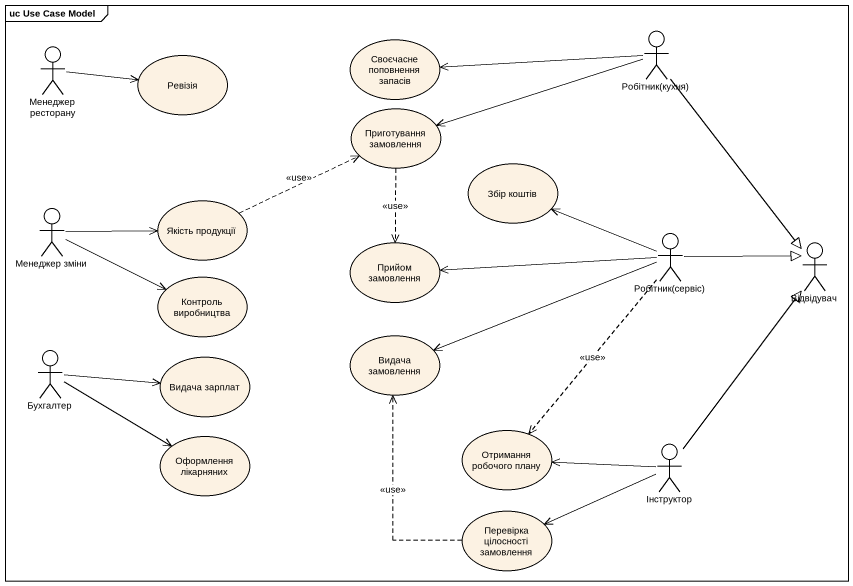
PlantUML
@startuml
mainframe uc Use Case Model
actor "Менеджер ресторану" as Менеджер_ресторану
usecase "Своєчасне поповнення запасів" as Своєчасне_поповнення_запасів
actor "Робітник(кухня)" as Робітник_кухня
usecase Ревізія
usecase "Приготування замовлення" as Приготування_замовлення
usecase "Збір коштів" as Збір_коштів
actor "Менеджер зміни" as Менеджер_зміни
usecase "Якість продукції" as Якість_продукції
usecase "Прийом замовлення" as Прийом_замовлення
actor "Робітник(сервіс)" as Робітник_сервіс
actor Відвідувач
usecase "Контроль виробництва" as Контроль_виробництва
actor Бухгалтер
usecase "Видача зарплат" as Видача_зарплат
usecase "Видача замовлення" as Видача_замовлення
usecase "Оформлення лікарняних" as Оформлення_лікарняних
usecase "Отримання робочого плану" as Отримання_робочого_плану
actor Інструктор
usecase "Перевірка цілосності замовлення" as Перевірка_цілосності
Менеджер_ресторану -right-> Ревізія
Робітник_кухня -left-> Своєчасне_поповнення_запасів
Робітник_кухня -left-> Приготування_замовлення
Робітник_кухня --|> Відвідувач
Приготування_замовлення ..> Прийом_замовлення : <<use>>
Менеджер_зміни -right-> Якість_продукції
Менеджер_зміни -right-> Контроль_виробництва
Якість_продукції .right.> Приготування_замовлення : <<use>>
Робітник_сервіс -left-> Збір_коштів
Робітник_сервіс -left-> Прийом_замовлення
Робітник_сервіс -right-|> Відвідувач
Робітник_сервіс -left-> Видача_замовлення
Робітник_сервіс ..> Отримання_робочого_плану : <<use>>
Бухгалтер -right-> Видача_зарплат
Бухгалтер -right-> Оформлення_лікарняних
Інструктор -up-|> Відвідувач
Інструктор -left-> Отримання_робочого_плану
Інструктор -left-> Перевірка_цілосності
Перевірка_цілосності .up.> Видача_замовлення : <<use>>
@enduml
